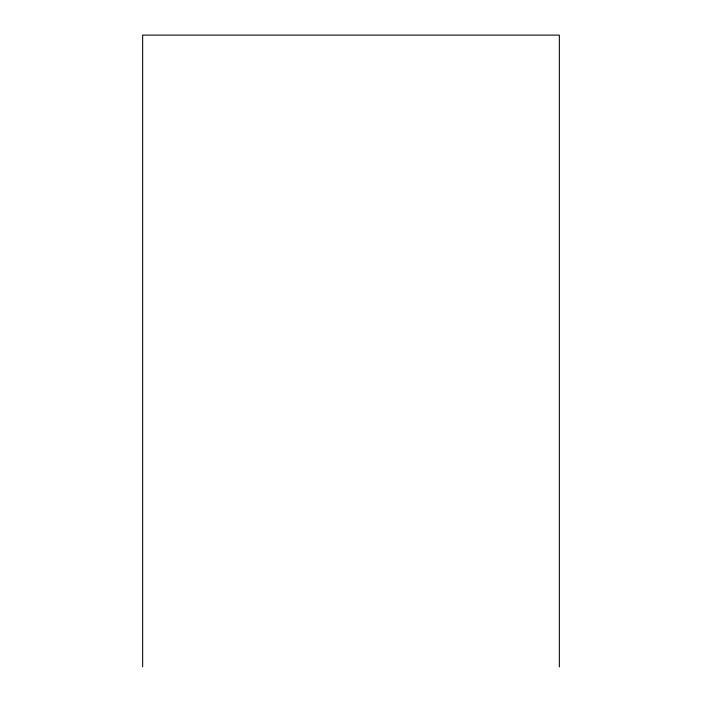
<?xml version="1.0" encoding="UTF-8"?>
<svg xmlns="http://www.w3.org/2000/svg" width="702" height="702" viewBox="0 0 702 702"><rect width="100%" height="100%" fill="white"/><g stroke="black" fill="none" stroke-linecap="round" stroke-linejoin="round"><path stroke-width="1.05" d="M559.354 666.9L559.354 35.1L142.646 35.1L142.646 666.9"/></g></svg>
